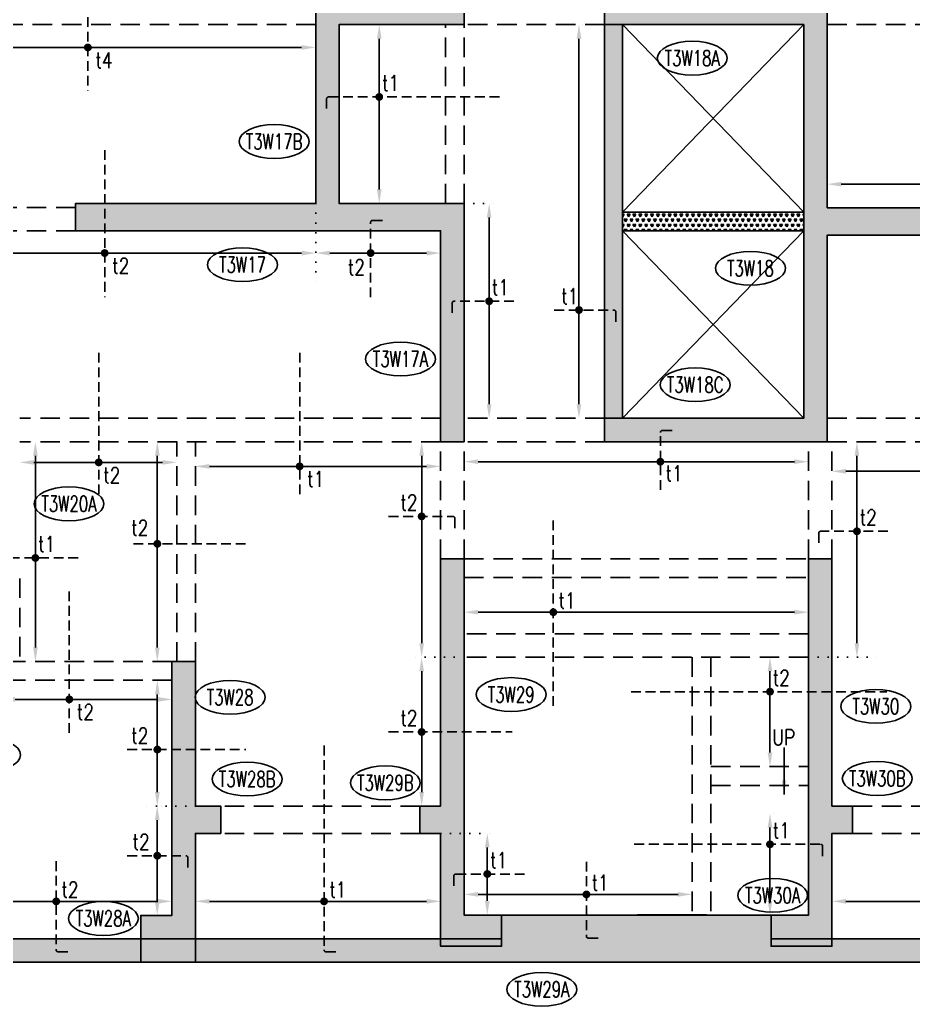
# Model space of a CAD drawing. Header units: millimetres. Extents: x 3096197 to 3311540, y 922944 to 989976.
# Drawn here: x 3123536 to 3134978, y 959919 to 972550 of the extents above; entities that cross this region are included whole.
import ezdxf
from ezdxf.enums import TextEntityAlignment as Align

# ---------------------------------------------------------------- set-up
doc = ezdxf.new("R2010")
doc.units = ezdxf.units.MM
doc.header["$LTSCALE"] = 100
doc.header["$MEASUREMENT"] = 0
for name, pattern in [('DASHED2', [0.375, 0.25, -0.125]), ('DOT', [0.25, 0, -0.25]), ('HIDDEN', [0.375, 0.25, -0.125])]:
    doc.linetypes.add(name, pattern=pattern)
for name, color, linetype in [('bar text', 3, 'Continuous'), ('BEAM', 3, 'Continuous'), ('COL', 6, 'Continuous'), ('col solid', 20, 'Continuous'), ('COL-NO TOWR-T3', 8, 'Continuous'), ('CUT', 9, 'Continuous'), ('DIM.', 11, 'Continuous'), ('DONUT', 9, 'Continuous'), ('DOTED LINE', 7, 'Continuous'), ('RC PARDI', 2, 'Continuous'), ('RC PARDI HAT', 30, 'DASHED2'), ('REINF-RENGE', 9, 'Continuous'), ('RET. WALL', 6, 'Continuous'), ('TEXT', 3, 'Continuous'), ('TOP REINF.-Y DIR', 1, 'HIDDEN')]:
    doc.layers.add(name, color=color, linetype=linetype)
doc.layers.add('OTHER', color=7, linetype='Continuous', lineweight=30)
doc.layers.add('RET. WALL HATCH', color=40, linetype='Continuous', lineweight=15)
doc.styles.add('romance', font='romans.shx')
doc.styles.add('ROMANS', font='romans.shx', dxfattribs={"width": 0.8})
doc.styles.add('RS', font='romans.shx', dxfattribs={"width": 0.8})
doc.dimstyles.new('100T', dxfattribs={"dimtxt": 200, "dimasz": 180, "dimexe": 50, "dimexo": 50, "dimgap": 75, "dimtad": 1, "dimdec": 0, "dimzin": 0, "dimdsep": 46, "dimtxsty": 'romance', "dimcen": 0.09, "dimdle": 150, "dimclrd": 11, "dimclre": 11, "dimclrt": 2, "dimadec": 0, "dimazin": 0, "dimtfac": 1, "dimtdec": 0, "dimtofl": 0, "dimtmove": 0, "dimatfit": 3, "dimfxl": 1, "dimtolj": 1, "dimtzin": 0, "dimarcsym": 0})

# ---------------------------------------------------------------- blocks, each defined once
blk = doc.blocks.new('*D2675')
at = {"layer": 'Defpoints', "color": 0, "ltscale": 15, "transparency": 16777216}
for p in [(3122227, 972195), (3127326, 972195), (3127326, 972195)]:
    blk.add_point(p, dxfattribs=at)
at = {"layer": 'REINF-RENGE', "color": 9, "lineweight": -2, "ltscale": 15, "transparency": 16777216}
for p, q in [((3122407, 972195), (3127146, 972195)), ((3127326, 972145), (3127326, 972145))]:
    blk.add_line(p, q, dxfattribs=at)
at = {"layer": 'REINF-RENGE', "color": 9, "ltscale": 15, "transparency": 16777216}
for points in [[(3122407, 972225), (3122407, 972165), (3122227, 972195)], [(3127146, 972225), (3127146, 972165), (3127326, 972195)]]:
    blk.add_solid(points, dxfattribs=at)
blk = doc.blocks.new('*D2676')
at = {"layer": 'Defpoints', "color": 0, "ltscale": 15, "transparency": 16777216}
for p in [(3122181, 969562), (3127326, 969562), (3127326, 969562)]:
    blk.add_point(p, dxfattribs=at)
at = {"layer": 'REINF-RENGE', "color": 9, "lineweight": -2, "ltscale": 15, "transparency": 16777216}
blk.add_line((3122361, 969562), (3127146, 969562), dxfattribs=at)
at = {"layer": 'REINF-RENGE', "color": 9, "ltscale": 15, "transparency": 16777216}
for points in [[(3122361, 969592), (3122361, 969532), (3122181, 969562)], [(3127146, 969592), (3127146, 969532), (3127326, 969562)]]:
    blk.add_solid(points, dxfattribs=at)
blk = doc.blocks.new('*D2677')
at = {"layer": 'Defpoints', "color": 0, "ltscale": 15, "transparency": 16777216}
for p in [(3127326, 969562), (3128926, 969562, 1), (3128926, 969562)]:
    blk.add_point(p, dxfattribs=at)
at = {"layer": 'REINF-RENGE', "color": 9, "lineweight": -2, "ltscale": 15, "transparency": 16777216}
for p, q in [((3127326, 969512), (3127326, 969512)), ((3127506, 969562), (3128746, 969562)), ((3128926, 969512), (3128926, 969512))]:
    blk.add_line(p, q, dxfattribs=at)
at = {"layer": 'REINF-RENGE', "color": 9, "ltscale": 15, "transparency": 16777216}
for points in [[(3127506, 969592), (3127506, 969532), (3127326, 969562)], [(3128746, 969592), (3128746, 969532), (3128926, 969562)]]:
    blk.add_solid(points, dxfattribs=at)
blk = doc.blocks.new('*D2678')
at = {"layer": 'Defpoints', "color": 0, "ltscale": 15, "transparency": 16777216}
for p in [(3128140, 972487, 0), (3128140, 970197, 0), (3128140, 970197)]:
    blk.add_point(p, dxfattribs=at)
at = {"layer": 'REINF-RENGE', "color": 9, "lineweight": -2, "ltscale": 15, "transparency": 16777216}
for p, q in [((3128190, 972487), (3128190, 972487)), ((3128140, 972307), (3128140, 970377))]:
    blk.add_line(p, q, dxfattribs=at)
at = {"layer": 'REINF-RENGE', "color": 9, "ltscale": 15, "transparency": 16777216}
for points in [[(3128110, 972307), (3128170, 972307), (3128140, 972487)], [(3128110, 970377), (3128170, 970377), (3128140, 970197)]]:
    blk.add_solid(points, dxfattribs=at)
blk = doc.blocks.new('*D2692')
at = {"layer": 'Defpoints', "color": 0, "ltscale": 15, "transparency": 16777216}
for p in [(3123536, 966882), (3125546, 966882), (3125546, 966882)]:
    blk.add_point(p, dxfattribs=at)
at = {"layer": 'REINF-RENGE', "color": 9, "lineweight": -2, "ltscale": 15, "transparency": 16777216}
for p, q in [((3125546, 966932), (3125546, 966932)), ((3123716, 966882), (3125366, 966882))]:
    blk.add_line(p, q, dxfattribs=at)
at = {"layer": 'REINF-RENGE', "color": 9, "ltscale": 15, "transparency": 16777216}
for points in [[(3123716, 966912), (3123716, 966852), (3123536, 966882)], [(3125366, 966912), (3125366, 966852), (3125546, 966882)]]:
    blk.add_solid(points, dxfattribs=at)
blk = doc.blocks.new('*D2693')
at = {"layer": 'Defpoints', "color": 0, "ltscale": 15, "transparency": 16777216}
for p in [(3125298, 967147, 0), (3125298, 964332, 0), (3125298, 964332)]:
    blk.add_point(p, dxfattribs=at)
at = {"layer": 'REINF-RENGE', "color": 9, "lineweight": -2, "ltscale": 15, "transparency": 16777216}
for p, q in [((3125348, 967147), (3125348, 967147)), ((3125298, 966967), (3125298, 964512)), ((3125348, 964332), (3125348, 964332))]:
    blk.add_line(p, q, dxfattribs=at)
at = {"layer": 'REINF-RENGE', "color": 9, "ltscale": 15, "transparency": 16777216}
for points in [[(3125268, 966967), (3125328, 966967), (3125298, 967147)], [(3125268, 964512), (3125328, 964512), (3125298, 964332)]]:
    blk.add_solid(points, dxfattribs=at)
blk = doc.blocks.new('*D2719')
at = {"layer": 'Defpoints', "color": 0, "ltscale": 15, "transparency": 16777216}
for p in [(3123738, 967147, 0), (3123737, 964333, 0), (3123737, 964333)]:
    blk.add_point(p, dxfattribs=at)
at = {"layer": 'REINF-RENGE', "color": 9, "lineweight": -2, "ltscale": 15, "transparency": 16777216}
for p, q in [((3123688, 967147), (3123687, 967147)), ((3123737, 966967), (3123737, 964513)), ((3123687, 964333), (3123687, 964333))]:
    blk.add_line(p, q, dxfattribs=at)
at = {"layer": 'REINF-RENGE', "color": 9, "ltscale": 15, "transparency": 16777216}
for points in [[(3123707, 966967), (3123767, 966967), (3123737, 967147)], [(3123707, 964513), (3123767, 964513), (3123737, 964333)]]:
    blk.add_solid(points, dxfattribs=at)
blk = doc.blocks.new('*D2720')
at = {"layer": 'Defpoints', "color": 0, "ltscale": 15, "transparency": 16777216}
for p in [(3123296, 963848), (3125486, 963848), (3125486, 963848)]:
    blk.add_point(p, dxfattribs=at)
at = {"layer": 'REINF-RENGE', "color": 9, "lineweight": -2, "ltscale": 15, "transparency": 16777216}
for p, q in [((3123296, 963898), (3123296, 963898)), ((3125486, 963898), (3125486, 963898)), ((3123476, 963848), (3125306, 963848))]:
    blk.add_line(p, q, dxfattribs=at)
at = {"layer": 'REINF-RENGE', "color": 9, "ltscale": 15, "transparency": 16777216}
for points in [[(3123476, 963878), (3123476, 963818), (3123296, 963848)], [(3125306, 963878), (3125306, 963818), (3125486, 963848)]]:
    blk.add_solid(points, dxfattribs=at)
blk = doc.blocks.new('*D2721')
at = {"layer": 'Defpoints', "color": 0, "ltscale": 15, "transparency": 16777216}
for p in [(3125298, 964092, 0), (3125298, 962482, 0), (3125298, 962482)]:
    blk.add_point(p, dxfattribs=at)
at = {"layer": 'REINF-RENGE', "color": 9, "lineweight": -2, "ltscale": 15, "transparency": 16777216}
for p, q in [((3125348, 964092), (3125348, 964092)), ((3125298, 963912), (3125298, 962662)), ((3125348, 962482), (3125348, 962482))]:
    blk.add_line(p, q, dxfattribs=at)
at = {"layer": 'REINF-RENGE', "color": 9, "ltscale": 15, "transparency": 16777216}
for points in [[(3125268, 963912), (3125328, 963912), (3125298, 964092)], [(3125268, 962662), (3125328, 962662), (3125298, 962482)]]:
    blk.add_solid(points, dxfattribs=at)
blk = doc.blocks.new('*D2722')
at = {"layer": 'Defpoints', "color": 0, "ltscale": 15, "transparency": 16777216}
for p in [(3125297, 962482, 0), (3125297, 961082), (3125297, 961082)]:
    blk.add_point(p, dxfattribs=at)
at = {"layer": 'REINF-RENGE', "color": 9, "lineweight": -2, "ltscale": 15, "transparency": 16777216}
for p, q in [((3125347, 962482), (3125347, 962482)), ((3125297, 962302), (3125297, 961262))]:
    blk.add_line(p, q, dxfattribs=at)
at = {"layer": 'REINF-RENGE', "color": 9, "ltscale": 15, "transparency": 16777216}
for points in [[(3125267, 962302), (3125327, 962302), (3125297, 962482)], [(3125267, 961262), (3125327, 961262), (3125297, 961082)]]:
    blk.add_solid(points, dxfattribs=at)
blk = doc.blocks.new('*D2723')
at = {"layer": 'Defpoints', "color": 0, "ltscale": 15, "transparency": 16777216}
for p in [(3122556, 961262), (3125486, 961262), (3125486, 961262)]:
    blk.add_point(p, dxfattribs=at)
at = {"layer": 'REINF-RENGE', "color": 9, "lineweight": -2, "ltscale": 15, "transparency": 16777216}
for p, q in [((3122736, 961262), (3125306, 961262)), ((3125486, 961212), (3125486, 961212))]:
    blk.add_line(p, q, dxfattribs=at)
at = {"layer": 'REINF-RENGE', "color": 9, "ltscale": 15, "transparency": 16777216}
for points in [[(3122736, 961292), (3122736, 961232), (3122556, 961262)], [(3125306, 961292), (3125306, 961232), (3125486, 961262)]]:
    blk.add_solid(points, dxfattribs=at)
blk = doc.blocks.new('*D2724')
at = {"layer": 'Defpoints', "color": 0, "ltscale": 15, "transparency": 16777216}
for p in [(3125786, 961262), (3128926, 961262), (3128926, 961262)]:
    blk.add_point(p, dxfattribs=at)
at = {"layer": 'REINF-RENGE', "color": 9, "lineweight": -2, "ltscale": 15, "transparency": 16777216}
for p, q in [((3125966, 961262), (3128746, 961262)), ((3128926, 961212), (3128926, 961212))]:
    blk.add_line(p, q, dxfattribs=at)
at = {"layer": 'REINF-RENGE', "color": 9, "ltscale": 15, "transparency": 16777216}
for points in [[(3125966, 961292), (3125966, 961232), (3125786, 961262)], [(3128746, 961292), (3128746, 961232), (3128926, 961262)]]:
    blk.add_solid(points, dxfattribs=at)
blk = doc.blocks.new('*D2725')
at = {"layer": 'Defpoints', "color": 0, "ltscale": 15, "transparency": 16777216}
for p in [(3125786, 966831), (3128926, 966831), (3128926, 966831)]:
    blk.add_point(p, dxfattribs=at)
at = {"layer": 'REINF-RENGE', "color": 9, "lineweight": -2, "ltscale": 15, "transparency": 16777216}
for p, q in [((3125966, 966831), (3128746, 966831)), ((3128926, 966881), (3128926, 966881))]:
    blk.add_line(p, q, dxfattribs=at)
at = {"layer": 'REINF-RENGE', "color": 9, "ltscale": 15, "transparency": 16777216}
for points in [[(3125966, 966861), (3125966, 966801), (3125786, 966831)], [(3128746, 966861), (3128746, 966801), (3128926, 966831)]]:
    blk.add_solid(points, dxfattribs=at)
blk = doc.blocks.new('*D2726')
at = {"layer": 'Defpoints', "color": 0, "transparency": 16777216}
for p in [(3128682, 967147), (3128682, 964387), (3128683, 964387)]:
    blk.add_point(p, dxfattribs=at)
at = {"layer": 'REINF-RENGE', "color": 9, "lineweight": -2, "ltscale": 15, "transparency": 16777216}
for p, q in [((3128732, 967147), (3128733, 967147)), ((3128683, 966967), (3128683, 964567)), ((3128732, 964387), (3128733, 964387))]:
    blk.add_line(p, q, dxfattribs=at)
at = {"layer": 'REINF-RENGE', "color": 9, "transparency": 16777216}
for points in [[(3128713, 966967), (3128653, 966967), (3128683, 967147)], [(3128653, 964567), (3128713, 964567), (3128683, 964387)]]:
    blk.add_solid(points, dxfattribs=at)
blk = doc.blocks.new('*D2734')
at = {"layer": 'Defpoints', "color": 0, "ltscale": 15, "transparency": 16777216}
for p in [(3129547, 970197, 0), (3129547, 967447, 0), (3129547, 967447)]:
    blk.add_point(p, dxfattribs=at)
at = {"layer": 'REINF-RENGE', "color": 9, "lineweight": -2, "ltscale": 15, "transparency": 16777216}
for p, q in [((3129497, 970197), (3129497, 970197)), ((3129547, 970017), (3129547, 967627)), ((3129597, 967447), (3129597, 967447))]:
    blk.add_line(p, q, dxfattribs=at)
at = {"layer": 'REINF-RENGE', "color": 9, "ltscale": 15, "transparency": 16777216}
for points in [[(3129517, 970017), (3129577, 970017), (3129547, 970197)], [(3129517, 967627), (3129577, 967627), (3129547, 967447)]]:
    blk.add_solid(points, dxfattribs=at)
blk = doc.blocks.new('*D2735')
at = {"layer": 'Defpoints', "color": 0, "ltscale": 15, "transparency": 16777216}
for p in [(3129226, 964964), (3133636, 964964), (3133636, 964964)]:
    blk.add_point(p, dxfattribs=at)
at = {"layer": 'REINF-RENGE', "color": 9, "lineweight": -2, "ltscale": 15, "transparency": 16777216}
for p, q in [((3129406, 964964), (3133456, 964964)), ((3133636, 964914), (3133636, 964914))]:
    blk.add_line(p, q, dxfattribs=at)
at = {"layer": 'REINF-RENGE', "color": 9, "ltscale": 15, "transparency": 16777216}
for points in [[(3129406, 964994), (3129406, 964934), (3129226, 964964)], [(3133456, 964994), (3133456, 964934), (3133636, 964964)]]:
    blk.add_solid(points, dxfattribs=at)
blk = doc.blocks.new('*D2736')
at = {"layer": 'Defpoints', "color": 0, "ltscale": 15, "transparency": 16777216}
for p in [(3129226, 966891), (3133636, 966891), (3133636, 966891)]:
    blk.add_point(p, dxfattribs=at)
at = {"layer": 'REINF-RENGE', "color": 9, "lineweight": -2, "ltscale": 15, "transparency": 16777216}
for p, q in [((3133636, 966941), (3133636, 966941)), ((3129406, 966891), (3133456, 966891))]:
    blk.add_line(p, q, dxfattribs=at)
at = {"layer": 'REINF-RENGE', "color": 9, "ltscale": 15, "transparency": 16777216}
for points in [[(3129406, 966921), (3129406, 966861), (3129226, 966891)], [(3133456, 966921), (3133456, 966861), (3133636, 966891)]]:
    blk.add_solid(points, dxfattribs=at)
blk = doc.blocks.new('*D2737')
at = {"layer": 'Defpoints', "color": 0, "ltscale": 15, "transparency": 16777216}
for p in [(3130696, 972487, 0), (3130697, 967447, 0), (3130697, 967447)]:
    blk.add_point(p, dxfattribs=at)
at = {"layer": 'REINF-RENGE', "color": 9, "lineweight": -2, "ltscale": 15, "transparency": 16777216}
for p, q in [((3130746, 972487), (3130747, 972487)), ((3130697, 972307), (3130697, 967627)), ((3130647, 967447), (3130647, 967447))]:
    blk.add_line(p, q, dxfattribs=at)
at = {"layer": 'REINF-RENGE', "color": 9, "ltscale": 15, "transparency": 16777216}
for points in [[(3130667, 972307), (3130727, 972307), (3130697, 972487)], [(3130667, 967627), (3130727, 967627), (3130697, 967447)]]:
    blk.add_solid(points, dxfattribs=at)
blk = doc.blocks.new('*D2738')
at = {"layer": 'Defpoints', "color": 0, "ltscale": 15, "transparency": 16777216}
for p in [(3134256, 967147, 0), (3134256, 964387, 0), (3134256, 964387)]:
    blk.add_point(p, dxfattribs=at)
at = {"layer": 'REINF-RENGE', "color": 9, "lineweight": -2, "ltscale": 15, "transparency": 16777216}
for p, q in [((3134256, 966967), (3134256, 964567)), ((3134306, 964387), (3134306, 964387))]:
    blk.add_line(p, q, dxfattribs=at)
at = {"layer": 'REINF-RENGE', "color": 9, "ltscale": 15, "transparency": 16777216}
for points in [[(3134226, 966967), (3134286, 966967), (3134256, 967147)], [(3134226, 964567), (3134286, 964567), (3134256, 964387)]]:
    blk.add_solid(points, dxfattribs=at)
blk = doc.blocks.new('*D2739')
at = {"layer": 'Defpoints', "color": 0, "ltscale": 15, "transparency": 16777216}
for p in [(3133936, 966768), (3137076, 966768), (3137076, 966768)]:
    blk.add_point(p, dxfattribs=at)
at = {"layer": 'REINF-RENGE', "color": 9, "lineweight": -2, "ltscale": 15, "transparency": 16777216}
blk.add_line((3134116, 966768), (3136896, 966768), dxfattribs=at)
at = {"layer": 'REINF-RENGE', "color": 9, "ltscale": 15, "transparency": 16777216}
for points in [[(3134116, 966798), (3134116, 966738), (3133936, 966768)], [(3136896, 966798), (3136896, 966738), (3137076, 966768)]]:
    blk.add_solid(points, dxfattribs=at)
blk = doc.blocks.new('*D2694')
at = {"layer": 'Defpoints', "color": 0, "ltscale": 15, "transparency": 16777216}
for p in [(3133143, 964387, 0), (3133143, 962987, 0), (3133143, 962987)]:
    blk.add_point(p, dxfattribs=at)
at = {"layer": 'REINF-RENGE', "color": 9, "lineweight": -2, "ltscale": 15, "transparency": 16777216}
for p, q in [((3133193, 964387), (3133193, 964387)), ((3133143, 964207), (3133143, 963167)), ((3133093, 962987), (3133093, 962987))]:
    blk.add_line(p, q, dxfattribs=at)
at = {"layer": 'REINF-RENGE', "color": 9, "ltscale": 15, "transparency": 16777216}
for points in [[(3133113, 964207), (3133173, 964207), (3133143, 964387)], [(3133113, 963167), (3133173, 963167), (3133143, 962987)]]:
    blk.add_solid(points, dxfattribs=at)
blk = doc.blocks.new('*D2695')
at = {"layer": 'Defpoints', "color": 0, "ltscale": 15, "transparency": 16777216}
for p in [(3133143, 962387, 0), (3133143, 961087, 1), (3133143, 961087)]:
    blk.add_point(p, dxfattribs=at)
at = {"layer": 'REINF-RENGE', "color": 9, "lineweight": -2, "ltscale": 15, "transparency": 16777216}
for p, q in [((3133193, 962387), (3133193, 962387)), ((3133143, 962207), (3133143, 961267))]:
    blk.add_line(p, q, dxfattribs=at)
at = {"layer": 'REINF-RENGE', "color": 9, "ltscale": 15, "transparency": 16777216}
for points in [[(3133113, 962207), (3133173, 962207), (3133143, 962387)], [(3133113, 961267), (3133173, 961267), (3133143, 961087)]]:
    blk.add_solid(points, dxfattribs=at)
blk = doc.blocks.new('*D2696')
at = {"layer": 'Defpoints', "color": 0, "ltscale": 15, "transparency": 16777216}
for p in [(3133936, 961262), (3137076, 961262), (3137076, 961262)]:
    blk.add_point(p, dxfattribs=at)
at = {"layer": 'REINF-RENGE', "color": 9, "lineweight": -2, "ltscale": 15, "transparency": 16777216}
for p, q in [((3134116, 961262), (3136896, 961262)), ((3137076, 961212), (3137076, 961212))]:
    blk.add_line(p, q, dxfattribs=at)
at = {"layer": 'REINF-RENGE', "color": 9, "ltscale": 15, "transparency": 16777216}
for points in [[(3134116, 961292), (3134116, 961232), (3133936, 961262)], [(3136896, 961292), (3136896, 961232), (3137076, 961262)]]:
    blk.add_solid(points, dxfattribs=at)
blk = doc.blocks.new('*D2710')
at = {"layer": 'Defpoints', "color": 0, "ltscale": 15, "transparency": 16777216}
for p in [(3133876, 970444), (3139326, 970444), (3139326, 970444)]:
    blk.add_point(p, dxfattribs=at)
at = {"layer": 'REINF-RENGE', "color": 9, "lineweight": -2, "ltscale": 15, "transparency": 16777216}
for p, q in [((3133876, 970494), (3133876, 970494)), ((3134056, 970444), (3139146, 970444))]:
    blk.add_line(p, q, dxfattribs=at)
at = {"layer": 'REINF-RENGE', "color": 9, "ltscale": 15, "transparency": 16777216}
for points in [[(3134056, 970474), (3134056, 970414), (3133876, 970444)], [(3139146, 970474), (3139146, 970414), (3139326, 970444)]]:
    blk.add_solid(points, dxfattribs=at)
blk = doc.blocks.new('*D2783')
at = {"layer": 'Defpoints', "color": 0, "transparency": 16777216}
for p in [(3129226, 961351), (3132146, 961351), (3132146, 961351)]:
    blk.add_point(p, dxfattribs=at)
at = {"layer": 'REINF-RENGE', "color": 9, "lineweight": -2, "ltscale": 15, "transparency": 16777216}
for p, q in [((3129406, 961351), (3131966, 961351)), ((3132146, 961301), (3132146, 961301))]:
    blk.add_line(p, q, dxfattribs=at)
at = {"layer": 'REINF-RENGE', "color": 9, "transparency": 16777216}
for points in [[(3129406, 961381), (3129406, 961321), (3129226, 961351)], [(3131966, 961321), (3131966, 961381), (3132146, 961351)]]:
    blk.add_solid(points, dxfattribs=at)
blk = doc.blocks.new('*D2784')
at = {"layer": 'Defpoints', "color": 0, "transparency": 16777216}
for p in [(3129523, 962132), (3129523, 961087), (3129523, 961087)]:
    blk.add_point(p, dxfattribs=at)
at = {"layer": 'REINF-RENGE', "color": 9, "lineweight": -2, "ltscale": 15, "transparency": 16777216}
for p, q in [((3129523, 961952), (3129523, 961267)), ((3129573, 961087), (3129573, 961087))]:
    blk.add_line(p, q, dxfattribs=at)
at = {"layer": 'REINF-RENGE', "color": 9, "transparency": 16777216}
for points in [[(3129553, 961952), (3129493, 961952), (3129523, 962132)], [(3129493, 961267), (3129553, 961267), (3129523, 961087)]]:
    blk.add_solid(points, dxfattribs=at)
blk = doc.blocks.new('*D2787')
at = {"layer": 'Defpoints', "color": 0, "transparency": 16777216}
for p in [(3128682, 964387), (3128683, 962482), (3128683, 962482)]:
    blk.add_point(p, dxfattribs=at)
at = {"layer": 'REINF-RENGE', "color": 9, "lineweight": -2, "ltscale": 15, "transparency": 16777216}
for p, q in [((3128732, 964387), (3128733, 964387)), ((3128683, 964207), (3128683, 962662))]:
    blk.add_line(p, q, dxfattribs=at)
at = {"layer": 'REINF-RENGE', "color": 9, "transparency": 16777216}
for points in [[(3128713, 964207), (3128653, 964207), (3128683, 964387)], [(3128653, 962662), (3128713, 962662), (3128683, 962482)]]:
    blk.add_solid(points, dxfattribs=at)
blk = doc.blocks.new('A$C08c7907b')
at = {"layer": 'COL-NO TOWR-T3', "color": 8}
blk.add_ellipse((-503, 194, 0), major_axis=(448, 0), ratio=0.482829, dxfattribs=at)
at = {"layer": 'COL-NO TOWR-T3', "color": 3, "style": 'ROMANS', "width": 0.8}
blk.add_attdef('12345', text='', height=200, dxfattribs=at).set_placement((-503, 194, 0), align=Align.MIDDLE_CENTER)
blk = doc.blocks.new('T3 TUMMY BASE')
at = {"layer": 'col solid'}
h = blk.add_hatch(color=8, dxfattribs=at)
h.dxf.hatch_style = 1
h.paths.add_polyline_path([(3129226, 967147), (3129226, 970197), (3127626, 970197), (3127626, 972487), (3129226, 972487), (3129226, 972787), (3127326, 972787), (3127326, 970197), (3124251, 970197), (3124251, 969847), (3128926, 969847), (3128926, 967147)])
h = blk.add_hatch(color=8, dxfattribs=at)
h.dxf.hatch_style = 1
h.paths.add_polyline_path([(3133876, 970142), (3133876, 972787), (3131026, 972787), (3131026, 972487), (3133576, 972487), (3133576, 967447), (3131026, 967447), (3131026, 967147), (3133876, 967147), (3133876, 969792), (3137026, 969792), (3137026, 970142)])
h = blk.add_hatch(color=8, dxfattribs=at)
h.dxf.hatch_style = 1
h.paths.add_polyline_path([(3128661, 962482), (3128661, 962132), (3128926, 962132), (3128926, 960687), (3129706, 960687), (3129706, 961087), (3129226, 961087), (3129226, 965647), (3128926, 965647), (3128926, 962482)])
h = blk.add_hatch(color=8, dxfattribs=at)
h.dxf.hatch_style = 1
h.paths.add_polyline_path([(3134201, 962482), (3134201, 962132), (3133936, 962132), (3133936, 960687), (3133156, 960687), (3133156, 961087), (3133636, 961087), (3133636, 965647), (3133936, 965647), (3133936, 962482)])
h = blk.add_hatch(color=8, dxfattribs=at)
h.dxf.hatch_style = 1
h.paths.add_polyline_path([(3125786, 964332), (3125786, 962482), (3126111, 962482), (3126111, 962132), (3125786, 962132), (3125786, 960482), (3125086, 960482), (3125086, 961082), (3125486, 961082), (3125486, 964332)])
at = {"layer": 'RC PARDI HAT', "linetype": 'ByBlock'}
h = blk.add_hatch(dxfattribs=at)
h.set_pattern_fill('TRIANG', color=8, scale=200)
h.set_pattern_definition([(60, (531264.806, 450966.07), (-37.5, 64.9519052), [37.5, -37.5]), (120, (531264.806, 450966.07), (-75, 4e-08), [37.5, -37.5]), (0, (531246.056, 450998.546), (37.5, 64.9519052), [37.5, -37.5])])
h.paths.add_polyline_path([(3131256, 972487), (3131026, 972487), (3131026, 967447), (3131256, 967447)])
h = blk.add_hatch(dxfattribs=at)
h.set_pattern_fill('TRIANG', color=8, scale=200)
h.set_pattern_definition([(60, (538732.31, 469247.535), (-37.5, 64.9519052), [37.5, -37.5]), (120, (538732.31, 469247.535), (-75, 4e-08), [37.5, -37.5]), (0, (538713.56, 469280.01), (37.5, 64.9519052), [37.5, -37.5])])
h.paths.add_polyline_path([(3133576, 969847), (3133576, 970087), (3131256, 970087), (3131256, 969847)])
at = {"layer": 'RET. WALL HATCH'}
h = blk.add_hatch(color=8, dxfattribs=at)
h.dxf.hatch_style = 1
h.paths.add_polyline_path([(3114141, 960482), (3148721, 960482), (3148721, 960782), (3133156, 960782), (3133156, 961087), (3129706, 961087), (3129706, 960782), (3114141, 960782)])
at = {"layer": 'BEAM', "color": 8, "linetype": 'HIDDEN', "ltscale": 10}
for p, q in [((3127326, 972487), (3122226, 972487, 0)), ((3128986, 970197, 0), (3128986, 972487, 0)), ((3129226, 970197), (3129226, 972487, 0)), ((3131026, 972487, 0), (3129226, 972487, 0)), ((3133876, 972487, 0), (3139326, 972487, 0)), ((3124251, 970147), (3122181, 970147, 0)), ((3124251, 969847), (3122181, 969847, 0)), ((3128926, 967447), (3123536, 967447, 0)), ((3131026, 967447, 0), (3129227, 967447, 0)), ((3133876, 967447, 0), (3139326, 967447, 0)), ((3128926, 967147), (3123536, 967147, 0)), ((3125546, 964332), (3125546, 967147, 0)), ((3125786, 964332), (3125786, 967147, 0)), ((3128926, 965647, 0), (3128926, 967147, 0)), ((3129226, 965647, 0), (3129226, 967147, 0)), ((3131026, 967147, 0), (3129226, 967147, 0)), ((3133636, 965647, 0), (3133636, 967147, 0)), ((3133876, 967147, 0), (3139326, 967147, 0)), ((3133936, 965647, 0), (3133936, 967147, 0)), ((3129226, 965647, 0), (3133636, 965647, 0)), ((3123536, 965397, 0), (3123536, 964332, 0)), ((3129226, 965407, 1), (3133636, 965407, 0)), ((3133636, 964687, 0), (3129226, 964687, 1)), ((3133636, 964387, 0), (3129226, 964387, 0)), ((3132146, 964387, 0), (3132146, 961087, 0)), ((3132386, 964387, 0), (3132386, 961087, 0)), ((3125486, 964332, 0), (3122556, 964332)), ((3125486, 964092, 0), (3122556, 964092, 0)), ((3132386, 962987, 0), (3133636, 962987)), ((3132386, 962747, 0), (3133636, 962747)), ((3128661, 962482, 0), (3126111, 962482, 0)), ((3134201, 962482, 0), (3136751, 962482, 0)), ((3128661, 962132, 0), (3126111, 962132, 0)), ((3134201, 962132, 0), (3136751, 962132, 0))]:
    blk.add_line(p, q, dxfattribs=at)
at = {"layer": 'COL', "color": 8}
for points in [[(3129226, 967147), (3129226, 970197), (3127626, 970197), (3127626, 972487), (3129226, 972487), (3129226, 972787), (3127326, 972787), (3127326, 970197), (3124251, 970197), (3124251, 969847), (3128926, 969847), (3128926, 967147)], [(3133876, 970142), (3133876, 972787), (3131026, 972787), (3131026, 972487), (3133576, 972487), (3133576, 967447), (3131026, 967447), (3131026, 967147), (3133876, 967147), (3133876, 969792), (3137026, 969792), (3137026, 970142)], [(3128661, 962482), (3128661, 962132), (3128926, 962132), (3128926, 960687), (3129706, 960687), (3129706, 961087), (3129226, 961087), (3129226, 965647), (3128926, 965647), (3128926, 962482)], [(3134201, 962482), (3134201, 962132), (3133936, 962132), (3133936, 960687), (3133156, 960687), (3133156, 961087), (3133636, 961087), (3133636, 965647), (3133936, 965647), (3133936, 962482)], [(3125786, 964332), (3125786, 962482), (3126111, 962482), (3126111, 962132), (3125786, 962132), (3125786, 960482), (3125086, 960482), (3125086, 961082), (3125486, 961082), (3125486, 964332)]]:
    blk.add_lwpolyline(points, close=True, dxfattribs=at)
at = {"layer": 'CUT', "color": 8}
for p, q in [((3131256, 972487), (3133576, 970087, 0)), ((3131256, 970087, 0), (3133576, 972487)), ((3133576, 969847, 0), (3131256, 967447)), ((3131256, 969847, 0), (3133576, 967447))]:
    blk.add_line(p, q, dxfattribs=at)
at = {"layer": 'OTHER', "color": 8}
blk.add_line((3132332, 961087, 0), (3131447, 961087, 0), dxfattribs=at)
at = {"layer": 'RC PARDI', "color": 8, "linetype": 'ByBlock'}
blk.add_lwpolyline([(3131256, 972487), (3131026, 972487), (3131026, 967447), (3131256, 967447)], close=True, dxfattribs=at)
at = {"layer": 'RC PARDI', "color": 8, "linetype": 'ByBlock', "elevation": 0}
blk.add_lwpolyline([(3133576, 969847), (3133576, 970087), (3131256, 970087), (3131256, 969847)], close=True, dxfattribs=at)
at = {"layer": 'RET. WALL', "color": 8}
blk.add_lwpolyline([(3114141, 960782), (3129706, 960782), (3129706, 961087), (3133156, 961087), (3133156, 960782), (3148721, 960782), (3148721, 960482), (3114141, 960482)], dxfattribs=at)
at = {"layer": 'TEXT', "color": 8, "ltscale": 50, "style": 'ROMANS', "width": 0.8}
blk.add_text('UP', height=200, dxfattribs=at).set_placement((3133172, 963361, 0), align=Align.MIDDLE_LEFT)
at = {"layer": 'DIM.', "color": 8}
blk.add_leader([(3133323, 962630, 0), (3133323, 963233, 0)], dimstyle='100T', override={"dimgap": 75, "dimtad": 0}, dxfattribs=at)

msp = doc.modelspace()

# ---------------------------------------------------------------- linework, layer by layer
at = {"layer": 'DONUT', "const_width": 50}
for points, elevation in [([(3124408.8, 972219.9, -1), (3124408.8, 972169.9, -1)], 0.7), ([(3128164.7, 971561.3, -1), (3128114.7, 971561.3, -1)], 0.7), ([(3124624.3, 969587.3, -1), (3124624.3, 969537.3, -1)], -0.2), ([(3128029.6, 969537.3, 1), (3128029.6, 969587.3, 1)], -0.7), ([(3129571.7, 968945.9, -1), (3129521.7, 968945.9, -1)], 0.4), ([(3130672.1, 968832.6, 1), (3130722.1, 968832.6, 1)], 0.4), ([(3124547.9, 966906.9, -1), (3124547.9, 966856.9, -1)], 1.2), ([(3131739.6, 966865.5, 1), (3131739.6, 966915.5, 1)], -0.4), ([(3127120.8, 966856.3, -1), (3127120.8, 966806.3, -1)], 1.2), ([(3128657.5, 966190.4, 1), (3128707.5, 966190.4, 1)], -0.5), ([(3134281.3, 966000.5, -1), (3134231.3, 966000.5, -1)], -0.5), ([(3125273.4, 965839.6, 1), (3125323.4, 965839.6, 1)], -0.3), ([(3123761.9, 965658.9, -1), (3123711.9, 965658.9, -1)], -0.5), ([(3130368.6, 964988.8, -1), (3130368.6, 964938.8, -1)], -0.4), ([(3124171.4, 963873.2, -1), (3124171.4, 963823.2, -1)], -1), ([(3133167.7, 963946.3, -1), (3133117.7, 963946.3, -1)], -1), ([(3128657.5, 963430.6, 1), (3128707.5, 963430.6, 1)], 0.3), ([(3125273.4, 963205.6, 1), (3125323.4, 963205.6, 1)], -0.3), ([(3133167.7, 961992, -1), (3133117.7, 961992, -1)], -0.5), ([(3125272.3, 961846.1, 1), (3125322.3, 961846.1, 1)], -0.5), ([(3129548, 961611.8, -1), (3129498, 961611.8, -1)], -1.5), ([(3130792.5, 961375.6, -1), (3130792.5, 961325.6, -1)], -0.8), ([(3124003.6, 961286.7, -1), (3124003.6, 961236.7, -1)], -0.8), ([(3127433.5, 961286.7, -1), (3127433.5, 961236.7, -1)], -0.8)]:
    msp.add_lwpolyline(points, format="xyb", close=True, dxfattribs=dict(at, elevation=elevation))
at = {"layer": 'DOTED LINE', "linetype": 'DOT', "ltscale": 5}
for p, q in [((3127326.3, 970197.2), (3127326.3, 969169.7)), ((3129226.3, 970197.2), (3129685.9, 970197.2)), ((3129226.2, 964387.4, -0.1), (3128505.8, 964387.4, -0.1)), ((3133636.2, 964387.4, 0.2), (3134565.1, 964387.4, 0.2)), ((3125786.3, 962482.2), (3125049, 962482.2)), ((3128926.3, 962132.2), (3129671.7, 962132.2))]:
    msp.add_line(p, q, dxfattribs=at)
at = {"layer": 'TOP REINF.-Y DIR', "ltscale": 5}
for points, elevation in [([(3124408.8, 973519.7), (3124408.8, 971638.1)], 0.7), ([(3124624.3, 970879.7), (3124624.3, 968998.1)], -0.2), ([(3124547.9, 968286.1), (3124547.9, 966447.5)], 1.2), ([(3127120.8, 968286.1), (3127120.8, 966447.5)], 1.2), ([(3130368.6, 966139.1), (3130368.6, 963743.8)], -0.4), ([(3124991.5, 965839.6), (3126433.3, 965839.6)], -0.3), ([(3124171.4, 965231.1), (3124171.4, 963392.5)], -1), ([(3131363.5, 963946.3), (3134637.9, 963946.3)], -1), ([(3128259.5, 963430.6), (3129841.1, 963430.6)], 0.3), ([(3124913.8, 963205.6), (3126433.3, 963205.6)], -0.3)]:
    msp.add_lwpolyline(points, dxfattribs=dict(at, elevation=elevation))
for points, elevation in [([(3127465.4, 971411.3), (3127465.4, 971536.3, -0.4142136), (3127490.4, 971561.3), (3129712.2, 971561.3)], 0.7), ([(3128029.6, 968998.1), (3128029.6, 969956.3, -0.4142136), (3128054.6, 969981.3), (3128179.6, 969981.3)], 0.7), ([(3129862.4, 968945.9), (3129099.2, 968945.9, 0.4142136), (3129074.2, 968920.9), (3129074.2, 968795.9)], 0.4), ([(3130381.3, 968832.6), (3131144.6, 968832.6, -0.4142136), (3131169.6, 968807.6), (3131169.6, 968682.6)], 0.4), ([(3131739.6, 966529.7), (3131739.6, 967266.2, -0.4142136), (3131764.6, 967291.2), (3131889.6, 967291.2)], -0.4), ([(3128259.5, 966190.4), (3129083.3, 966190.4, -0.4142136), (3129108.3, 966165.4), (3129108.3, 966040.4)], -0.5), ([(3134651.4, 966000.5), (3133791.8, 966000.5, 0.4142136), (3133766.8, 965975.5), (3133766.8, 965850.5)], -0.5), ([(3124283.6, 965658.9), (3123419.9, 965658.9, 0.4142136), (3123394.9, 965633.9), (3123394.9, 965508.9)], -0.5), ([(3127433.5, 963256.2), (3127433.5, 960640.4, 0.4142136), (3127458.5, 960615.4), (3127583.5, 960615.4)], -0.8), ([(3131405.4, 961992), (3133792, 961992, -0.4142136), (3133817, 961967), (3133817, 961842)], -0.5), ([(3124003.6, 961775.5), (3124003.6, 960640.4, 0.4142136), (3124028.6, 960615.4), (3124153.6, 960615.4)], -0.8), ([(3124913.8, 961846.1), (3125664.1, 961846.1, -0.4142136), (3125689.1, 961821.1), (3125689.1, 961696.1)], -0.5), ([(3130792.5, 961770), (3130792.5, 960817.1, 0.4142136), (3130817.5, 960792.1), (3130942.5, 960792.1)], -0.8), ([(3130001.1, 961611.8), (3129120.1, 961611.8, 0.4142136), (3129095.1, 961586.8), (3129095.1, 961461.8)], -1.5)]:
    msp.add_lwpolyline(points, format="xyb", dxfattribs=dict(at, elevation=elevation))

# ---------------------------------------------------------------- block references
msp.add_blockref('T3 TUMMY BASE', (0, 0))
at = {"layer": 'COL-NO TOWR-T3'}
ref = msp.add_blockref('A$C08c7907b', (3132651, 971863.8, 0), dxfattribs=at)
ref.add_attrib('12345', 'T3W18A', dxfattribs={"color": 3, "height": 200, "style": 'ROMANS', "width": 0.7}).set_placement((3132147.9, 972057.7), align=Align.MIDDLE_CENTER)
ref = msp.add_blockref('A$C08c7907b', (3127297.2, 970796.6, 0), dxfattribs=at)
ref.add_attrib('12345', 'T3W17B', dxfattribs={"color": 3, "height": 200, "style": 'ROMANS', "width": 0.7}).set_placement((3126794, 970990.5), align=Align.MIDDLE_CENTER)
ref = msp.add_blockref('A$C08c7907b', (3126892.6, 969219.3, 0), dxfattribs=at)
ref.add_attrib('12345', 'T3W17', dxfattribs={"color": 3, "height": 200, "style": 'ROMANS', "width": 0.7}).set_placement((3126389.4, 969413.2), align=Align.MIDDLE_CENTER)
ref = msp.add_blockref('A$C08c7907b', (3133395.6, 969172.9, 0), dxfattribs=at)
ref.add_attrib('12345', 'T3W18', dxfattribs={"color": 3, "height": 200, "style": 'ROMANS', "width": 0.7}).set_placement((3132892.4, 969366.8), align=Align.MIDDLE_CENTER)
ref = msp.add_blockref('A$C08c7907b', (3128914.9, 968011.8, 0), dxfattribs=at)
ref.add_attrib('12345', 'T3W17A', dxfattribs={"color": 3, "height": 200, "style": 'ROMANS', "width": 0.7}).set_placement((3128411.8, 968205.6), align=Align.MIDDLE_CENTER)
ref = msp.add_blockref('A$C08c7907b', (3132688.9, 967682.5, 0), dxfattribs=at)
ref.add_attrib('12345', 'T3W18C', dxfattribs={"color": 3, "height": 200, "style": 'ROMANS', "width": 0.7}).set_placement((3132185.7, 967876.4), align=Align.MIDDLE_CENTER)
ref = msp.add_blockref('A$C08c7907b', (3124670.2, 966158, 0), dxfattribs=at)
ref.add_attrib('12345', 'T3W20A', dxfattribs={"color": 3, "height": 200, "style": 'ROMANS', "width": 0.7}).set_placement((3124167.1, 966351.9), align=Align.MIDDLE_CENTER)
ref = msp.add_blockref('A$C08c7907b', (3126733.6, 963681.1, 0), dxfattribs=at)
ref.add_attrib('12345', 'T3W28', dxfattribs={"color": 3, "height": 200, "style": 'ROMANS', "width": 0.7}).set_placement((3126230.5, 963875), align=Align.MIDDLE_CENTER)
ref = msp.add_blockref('A$C08c7907b', (3130332, 963715.6, 0), dxfattribs=at)
ref.add_attrib('12345', 'T3W29', dxfattribs={"color": 3, "height": 200, "style": 'ROMANS', "width": 0.7}).set_placement((3129828.9, 963909.5), align=Align.MIDDLE_CENTER)
ref = msp.add_blockref('A$C08c7907b', (3135001.5, 963564.3, 0), dxfattribs=at)
ref.add_attrib('12345', 'T3W30', dxfattribs={"color": 3, "height": 200, "style": 'ROMANS', "width": 0.7}).set_placement((3134498.3, 963758.2), align=Align.MIDDLE_CENTER)
ref = msp.add_blockref('A$C08c7907b', (3123601.1, 962943.9, 0), dxfattribs=at)
ref.add_attrib('12345', 'T3W27', dxfattribs={"color": 3, "height": 200, "style": 'ROMANS', "width": 0.7}).set_placement((3123098, 963137.8), align=Align.MIDDLE_CENTER)
ref = msp.add_blockref('A$C08c7907b', (3126952.2, 962633.2, 0), dxfattribs=at)
ref.add_attrib('12345', 'T3W28B', dxfattribs={"color": 3, "height": 200, "style": 'ROMANS', "width": 0.7}).set_placement((3126449.1, 962827.1), align=Align.MIDDLE_CENTER)
ref = msp.add_blockref('A$C08c7907b', (3135020.1, 962641.2, 0), dxfattribs=at)
ref.add_attrib('12345', 'T3W30B', dxfattribs={"color": 3, "height": 200, "style": 'ROMANS', "width": 0.7}).set_placement((3134517, 962835.1), align=Align.MIDDLE_CENTER)
ref = msp.add_blockref('A$C08c7907b', (3128720.6, 962585.2, 0), dxfattribs=at)
ref.add_attrib('12345', 'T3W29B', dxfattribs={"color": 3, "height": 200, "style": 'ROMANS', "width": 0.7}).set_placement((3128217.5, 962779.1), align=Align.MIDDLE_CENTER)
ref = msp.add_blockref('A$C08c7907b', (3133680.1, 961144.7, 0), dxfattribs=at)
ref.add_attrib('12345', 'T3W30A', dxfattribs={"color": 3, "height": 200, "style": 'ROMANS', "width": 0.7}).set_placement((3133177, 961338.5), align=Align.MIDDLE_CENTER)
ref = msp.add_blockref('A$C08c7907b', (3125110.2, 960848.8, 0), dxfattribs=at)
ref.add_attrib('12345', 'T3W28A', dxfattribs={"color": 3, "height": 200, "style": 'ROMANS', "width": 0.7}).set_placement((3124607.1, 961042.7), align=Align.MIDDLE_CENTER)
ref = msp.add_blockref('A$C08c7907b', (3130725, 959940.9, 0), dxfattribs=at)
ref.add_attrib('12345', 'T3W29A', dxfattribs={"color": 3, "height": 200, "style": 'ROMANS', "width": 0.7}).set_placement((3130221.9, 960134.8), align=Align.MIDDLE_CENTER)

# ---------------------------------------------------------------- texts
at = {"layer": 'bar text', "color": 3, "style": 'RS', "width": 0.8}
for s, p in [('t4', (3124505.5, 971931.2, 0.7)), ('t1', (3128175.3, 971638.2, 1.2)), ('t2', (3124721.1, 969298.7, -0.2)), ('t2', (3127737.9, 969280, -0.7)), ('t1', (3129582.3, 969022.8, 0.9)), ('t1', (3130471, 968909.5, 0.9)), ('t2', (3124606.1, 966618.2, 1.2)), ('t1', (3127217.6, 966567.7, 1.2)), ('t2', (3128410.7, 966267.3, 0)), ('t2', (3134291.9, 966077.4, -0.1)), ('t2', (3124964.9, 965944.3, 0.2)), ('t1', (3123772.5, 965735.8, 0)), ('t1', (3130435.6, 965012.9, -0.4)), ('t2', (3133178.3, 964023.2, -0.5)), ('t2', (3124268.2, 963584.5, -1)), ('t2', (3128410.7, 963507.5, 0.8)), ('t2', (3124964.9, 963282.5, 0.2)), ('t1', (3133178.3, 962068.9, -0.1)), ('t2', (3124981.2, 961923, 0)), ('t1', (3129558.6, 961688.7, -1)), ('t2', (3124070.7, 961310.8, -0.8)), ('t1', (3127500.5, 961310.8, -0.8)), ('t1', (3130859.6, 961399.8, -0.8))]:
    msp.add_text(s, height=200, dxfattribs=at).set_placement(p)
msp.add_text('t1', height=200, rotation=0.00068, dxfattribs=at).set_placement((3131806.7, 966641.4, -0.4))

# ---------------------------------------------------------------- dimensions: what is measured, and where the dimension line sits
at = {"layer": 'REINF-RENGE', "ltscale": 15}
for base, p1, p2, angle, override, picture, middle in [((3128139.7, 970197.2, -0.5), (3128139.7, 972487.2), (3128139.7, 970197.2), 90, {"dimclrd": 9, "dimclre": 9}, '*D2678', (3128139.7, 971342.2, -0.5)), ((3130697.1, 967447.1, 0), (3130696.3, 972487.2, 0.4), (3130697.1, 967447.1, 0.4), 90, {"dimclrd": 9, "dimclre": 9}, '*D2737', (3130697.1, 969967.1, 0)), ((3127326.3, 972194.8), (3122227, 972194.8), (3127326.3, 972194.9), 180, {"dimclrd": 9, "dimclre": 9}, '*D2675', (3124776.7, 972194.8)), ((3139326.4, 970443.6), (3133876.3, 970443.6), (3139326.4, 970443.6), 180, {"dimclrd": 9, "dimclre": 9}, '*D2710', (3136601.4, 970443.6)), ((3129546.7, 967447.1, 0), (3129546.9, 970197.2, 0.4), (3129546.6, 967447.1, 0.4), 90, {"dimclrd": 9, "dimclre": 9}, '*D2734', (3129546.7, 968822.1, 0)), ((3127326.3, 969562.3, -0.7), (3122181.3, 969562.3, -0.7), (3127326.3, 969562.3, -0.7), 180, {"dimclrd": 9, "dimclre": 9}, '*D2676', (3124753.8, 969562.3, -0.7)), ((3128926.3, 969562.3, -1.1), (3127326.3, 969562.3, -1.1), (3128926.3, 969562.3), 180, {"dimclrd": 9, "dimclre": 9}, '*D2677', (3128126.3, 969562.3, -1.1)), ((3123736.9, 964333.2, -1), (3123737.6, 967147.1, -0.5), (3123737.1, 964333.2, -0.5), 90, {"dimclrd": 9, "dimclre": 9}, '*D2719', (3123736.9, 965740.2, -1)), ((3125298.4, 964332.1, -0.7), (3125297.8, 967147.1, -0.3), (3125298.4, 964332.1, -0.3), 90, {"dimclrd": 9, "dimclre": 9, "dimtolj": 1}, '*D2693', (3125298.4, 965739.6, -0.7)), ((3128682.5, 964387.4, -1), (3128681.9, 967147.1, -0.5), (3128682.3, 964387.4, -0.5), 90, {"dimclrd": 9, "dimclre": 9}, '*D2726', (3128682.5, 965767.2, -1)), ((3134256.3, 964387.4, -1), (3134256.3, 967147.1, -0.5), (3134256.2, 964387.4, -0.5), 90, {"dimclrd": 9, "dimclre": 9}, '*D2738', (3134256.3, 965767.2, -1)), ((3125546.4, 966881.9, 0.1), (3123536.4, 966881.9, 0.1), (3125546.4, 966881.9, 0.1), 180, {"dimclrd": 9, "dimclre": 9}, '*D2692', (3124541.4, 966881.9, 0.1)), ((3133636.3, 966890.6, 0.3), (3129226.3, 966890.5, 0.3), (3133636.3, 966890.5, 0.3), 180.00068, {"dimclrd": 9, "dimclre": 9}, '*D2736', (3131431.3, 966890.5, 0.3)), ((3128926.3, 966831.4, 0.3), (3125785.8, 966831.4, 0.3), (3128926.3, 966831.4, 0.3), 180, {"dimclrd": 9, "dimclre": 9}, '*D2725', (3127356.1, 966831.4, 0.3)), ((3137076.3, 966768.5, 0.3), (3133936.3, 966768.5, 0.3), (3137076.3, 966768.5, 0.3), 180.00068, {"dimclrd": 9, "dimclre": 9}, '*D2739', (3135506.3, 966768.5, 0.3)), ((3133636.3, 964963.8), (3129226.3, 964963.8), (3133636.3, 964963.8), 180, {"dimclrd": 9, "dimclre": 9}, '*D2735', (3131431.3, 964963.8)), ((3128682.5, 962482.2, -0.1), (3128681.9, 964387.4, 0.3), (3128682.5, 962482.2, 0.3), 90, {"dimclrd": 9, "dimclre": 9}, '*D2787', (3128682.5, 963434.8, -0.1)), ((3133142.7, 962987.2, -1.4), (3133142.7, 964387.1, -1), (3133142.7, 962987.2, -1), 90, {"dimclrd": 9, "dimclre": 9}, '*D2694', (3133142.7, 963687.1, -1.4)), ((3125298.4, 962482.1, -0.7), (3125297.8, 964092.1, -0.3), (3125298.4, 962482.1, -0.3), 90, {"dimclrd": 9, "dimclre": 9, "dimtolj": 1}, '*D2721', (3125298.4, 963287.1, -0.7)), ((3125486.4, 963848.2), (3123296.3, 963848.2), (3125486.4, 963848.2), 180, {"dimclrd": 9, "dimclre": 9}, '*D2720', (3124391.3, 963848.2)), ((3125297.3, 961082.2, -1), (3125296.6, 962482.1, -0.5), (3125297.3, 961082.2, -1), 90, {"dimclrd": 9, "dimclre": 9}, '*D2722', (3125297.3, 961782.1, -1)), ((3133142.7, 961087.2, -1), (3133142.7, 962387.2, -0.5), (3133142.7, 961087.2, -0.3), 90, {"dimclrd": 9, "dimclre": 9}, '*D2695', (3133142.7, 961737.2, -1)), ((3129523, 961087.2, -1.9), (3129523, 962132.2, -1.5), (3129523, 961087.2, -1.5), 90, {"dimclrd": 9, "dimclre": 9}, '*D2784', (3129523, 961609.7, -1.9)), ((3132145.6, 961350.6, -1.2), (3129226.3, 961350.6, -1.2), (3132145.6, 961350.7, -1.2), 180, {"dimclrd": 9, "dimclre": 9}, '*D2783', (3130686, 961350.6, -1.2)), ((3125486.3, 961261.7), (3122556.3, 961261.7), (3125486.3, 961261.7), 180, {"dimclrd": 9, "dimclre": 9}, '*D2723', (3124021.3, 961261.7)), ((3128926.3, 961261.7), (3125786.3, 961261.7), (3128926.3, 961261.7), 180, {"dimclrd": 9, "dimclre": 9}, '*D2724', (3127356.3, 961261.7)), ((3137076.3, 961261.7), (3133936.3, 961261.7), (3137076.3, 961261.7), 180, {"dimclrd": 9, "dimclre": 9}, '*D2696', (3135506.3, 961261.7))]:
    dim = msp.add_linear_dim(base=base, p1=p1, p2=p2, angle=angle, text=' ', dimstyle='100T', override=override, dxfattribs=at)
    dim.commit()
    dim.dimension.update_dxf_attribs({"geometry": picture, "text_midpoint": middle})

doc.saveas('drawing.dxf')
